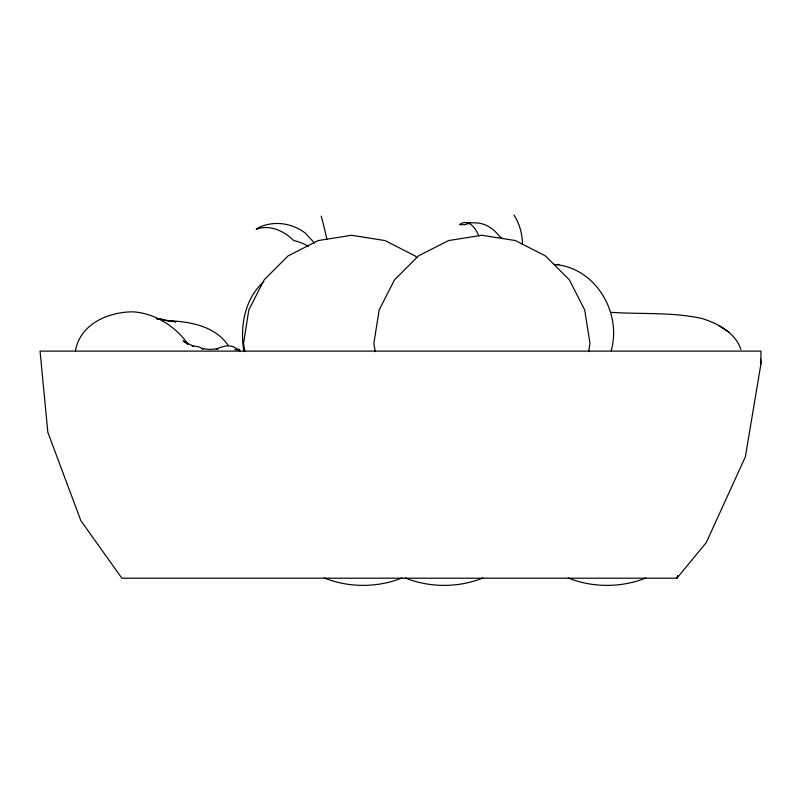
<?xml version="1.0" encoding="UTF-8"?>
<svg xmlns="http://www.w3.org/2000/svg" width="801" height="801" viewBox="0 0 801 801"><rect width="100%" height="100%" fill="white"/><g stroke="black" fill="none" stroke-linecap="round" stroke-linejoin="round"><path stroke-width="1.2" d="M75.454 350.948C79.85 324.135 108.445 311.729 133.116 311.849C154.923 313.281 175.369 326.207 187.804 343.879M588.655 351.679L589.977 343.329L584.69 309.937L569.341 279.819L545.441 255.909L515.313 240.56L481.922 235.274L448.53 240.56L418.412 255.909L394.513 279.819L379.163 309.937L373.867 343.329L375.198 351.679M611.223 350.778C622.057 311.949 595.013 266.843 553.511 264.38M760.95 363.824L745.361 456.84L706.222 542.657L676.895 578.202L121.882 578.202L80.841 520.63L47.84 432.28L40.05 351.108L760.95 351.108L760.95 363.824L760.509 359.198M263.809 281.672C244.495 298.963 239.92 326.478 243.804 351.108M401.892 577.982C377.661 587.834 348.585 587.834 324.355 577.982M482.883 577.982C458.653 587.834 429.576 587.834 405.346 577.982M645.796 577.982C621.566 587.834 592.49 587.834 568.259 577.982M556.705 264.761L559.108 264.38M234.853 349.506L238.888 349.817M466.372 222.608L477.306 222.948A45.627 35.144 -85.5 0 1 499.534 236.545A45.627 24.27 84.8 0 1 502.407 238.368M611.343 312.34C641.501 314.382 672.229 311.959 701.926 318.478C717.976 323.534 735.138 332.455 740.915 349.446M156.976 318.718L175.86 321.832L165.927 320.51C188.625 321.511 214.508 325.206 228.235 345.481M156.395 318.618L164.235 319.829L156.836 318.478M238.227 350.227C231.98 343.339 223.459 345.922 216.19 349.096L218.192 348.735L210.072 349.486L201.812 348.545L203.264 348.916L198.428 346.733L192.29 345.872L193.512 346.322L183.119 340.936L187.744 344.34M729.391 332.465L719.068 325.697M416.81 257.622L415.098 255.909L384.981 240.56L351.589 235.274L318.197 240.56L288.08 255.909L264.17 279.819L248.821 309.937L243.534 343.329L244.856 351.679M314.653 243.144L304.921 232.801A45.627 42.944 42.1 0 0 259.003 227.424L256.22 229.336A45.627 33.041 61.8 0 1 293.717 240.55A45.627 41.682 62 0 1 308.395 246.438M238.668 348.896A53.597 53.597 0 0 1 240.25 351.519M321.191 216.09A53.597 8.481 77.5 0 1 326.868 239.489M513.932 214.988A53.597 53.597 0 0 1 522.422 243.935M470.347 223.199A45.627 35.144 -85.5 0 0 464.64 224.751L459.504 224.59A45.627 19.214 89.9 0 1 478.818 235.884M677.606 575.809L676.895 578.202L677.616 575.809"/></g></svg>
